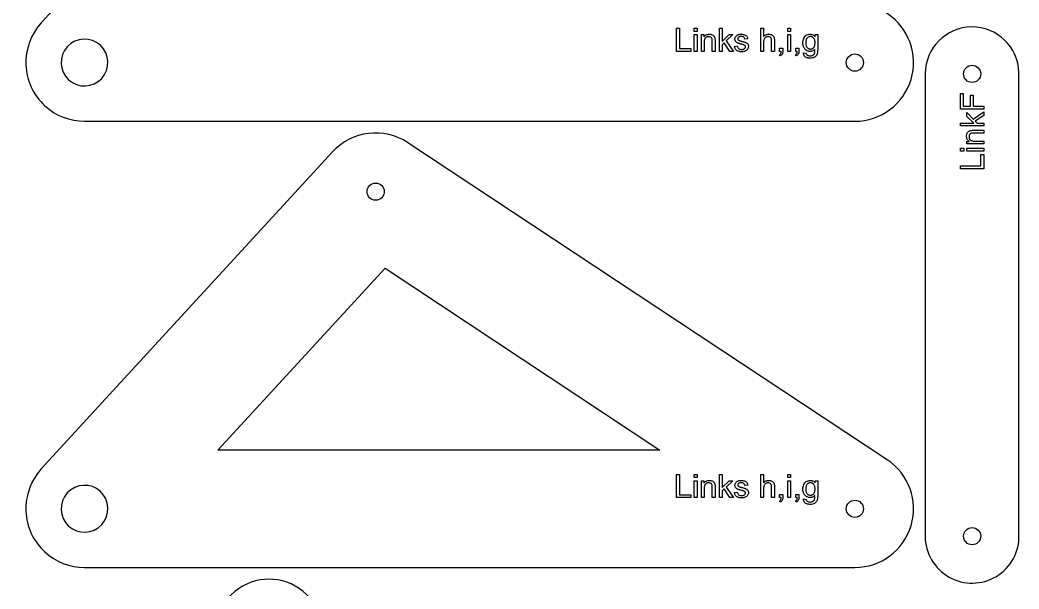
# Model space of a CAD drawing. Header units: millimetres. Extents: x 18 to 1175, y 18 to 1178.
# Drawn here: x 661 to 1172, y 330 to 621 of the extents above; entities that cross this region are included whole.
import ezdxf

# ---------------------------------------------------------------- set-up
doc = ezdxf.new("R2010")
doc.units = ezdxf.units.MM
doc.layers.add('cut', color=5, linetype='Continuous', true_color=0x0000ff)
doc.layers.add('line engraving', color=1, linetype='Continuous', true_color=0xff0000)

msp = doc.modelspace()

# ---------------------------------------------------------------- linework, layer by layer
at = {"layer": 'cut', "color": 5, "true_color": 0x0000ff}
for points in [[(820.98, 781.65), (671.96, 619.54, 0.414578), (673.78, 577.12, 0.188241), (694.1, 569.19), (1088.3, 569.19, 0.743511), (1104.85, 624.21), (859.61, 786.38, 0.368358)], [(1124.3, 357, 1.015779), (1172.29, 357.75), (1172.29, 594.13, 0.980982), (1124.3, 593.6)], [(702.19, 608.05, 0.997265), (685.95, 590.38, 0.997265)], [(820.98, 553.49), (671.96, 391.37, 0.414578), (673.78, 348.96, 0.188241), (694.1, 341.03), (1088.3, 341.03, 0.743511), (1104.85, 396.05), (859.61, 558.21, 0.368358)], [(702.19, 379.88, 0.997265), (685.95, 362.21, 0.997265)], [(812.5, 110.83), (812.5, 294.43, 1.695342), (764.55, 294.33), (764.55, 122.83, -0.414214), (710.55, 68.83), (572.5, 68.83, 1.618034), (572.5, 20.83), (1004.5, 20.83, 1.618034), (1004.5, 68.83), (854.5, 68.83, -0.414214)]]:
    msp.add_lwpolyline(points, format="xyb", close=True, dxfattribs=at)
msp.add_lwpolyline([(847.85, 494.06), (988.54, 401.03), (762.33, 401.03)], close=True, dxfattribs=at)
for centre in [(1088.3, 599.19), (1148.3, 593.4), (843.07, 533.19), (1088.3, 371.03), (1148.3, 357)]:
    msp.add_circle(centre, 4.4, dxfattribs=at)
at = {"layer": 'line engraving', "color": 1, "true_color": 0xff0000}
for points in [[(996.99, 604.91), (996.99, 616.77), (998.56, 616.77), (998.56, 606.31), (1004.4, 606.31), (1004.4, 604.91), (996.99, 604.91)], [(1006.09, 615.1), (1006.09, 616.77), (1007.55, 616.77), (1007.55, 615.1), (1006.09, 615.1)], [(1006.09, 604.91), (1006.09, 613.51), (1007.55, 613.51), (1007.55, 604.91), (1006.09, 604.91)], [(1009.77, 604.91), (1009.77, 613.51), (1011.08, 613.51), (1011.08, 612.28), (1011.33, 612.62), (1011.6, 612.9), (1011.9, 613.15), (1012.23, 613.35), (1012.59, 613.5), (1012.97, 613.61), (1013.38, 613.68), (1013.81, 613.7), (1014.19, 613.68), (1014.56, 613.63), (1014.91, 613.54), (1015.24, 613.42), (1015.54, 613.27), (1015.81, 613.1), (1016.03, 612.9), (1016.21, 612.69), (1016.36, 612.45), (1016.49, 612.19), (1016.59, 611.91), (1016.67, 611.61), (1016.7, 611.37), (1016.73, 611.06), (1016.74, 610.67), (1016.75, 610.2), (1016.75, 604.91), (1015.29, 604.91), (1015.29, 610.14), (1015.28, 610.56), (1015.25, 610.92), (1015.2, 611.22), (1015.12, 611.47), (1015.02, 611.68), (1014.89, 611.87), (1014.72, 612.03), (1014.52, 612.18), (1014.29, 612.29), (1014.05, 612.37), (1013.79, 612.42), (1013.5, 612.44), (1013.27, 612.43), (1013.05, 612.4), (1012.84, 612.36), (1012.64, 612.29), (1012.44, 612.21), (1012.25, 612.11), (1012.07, 611.99), (1011.9, 611.85), (1011.74, 611.68), (1011.6, 611.49), (1011.49, 611.26), (1011.39, 610.99), (1011.32, 610.7), (1011.26, 610.37), (1011.23, 610), (1011.22, 609.61), (1011.22, 604.91), (1009.77, 604.91)], [(1018.99, 604.91), (1018.99, 616.77), (1020.44, 616.77), (1020.44, 610.01), (1023.89, 613.51), (1025.78, 613.51), (1022.49, 610.32), (1026.11, 604.91), (1024.31, 604.91), (1021.47, 609.31), (1020.44, 608.32), (1020.44, 604.91), (1018.99, 604.91)], [(1026.68, 607.48), (1028.12, 607.71), (1028.21, 607.3), (1028.35, 606.94), (1028.55, 606.63), (1028.8, 606.38), (1029.1, 606.18), (1029.46, 606.03), (1029.88, 605.95), (1030.35, 605.92), (1030.59, 605.92), (1030.82, 605.94), (1031.03, 605.98), (1031.22, 606.02), (1031.4, 606.08), (1031.56, 606.15), (1031.71, 606.23), (1031.83, 606.33), (1032.05, 606.54), (1032.2, 606.77), (1032.29, 607.02), (1032.32, 607.29), (1032.29, 607.52), (1032.21, 607.73), (1032.08, 607.91), (1031.89, 608.06), (1031.8, 608.11), (1031.69, 608.17), (1031.54, 608.22), (1031.37, 608.28), (1031.17, 608.35), (1030.94, 608.41), (1030.69, 608.48), (1030.4, 608.56), (1030.02, 608.65), (1029.66, 608.75), (1029.34, 608.84), (1029.05, 608.93), (1028.78, 609.02), (1028.55, 609.1), (1028.35, 609.18), (1028.18, 609.25), (1027.89, 609.42), (1027.64, 609.61), (1027.42, 609.83), (1027.24, 610.07), (1027.1, 610.34), (1027, 610.62), (1026.94, 610.92), (1026.92, 611.22), (1026.94, 611.51), (1026.99, 611.78), (1027.07, 612.04), (1027.19, 612.29), (1027.33, 612.52), (1027.5, 612.74), (1027.69, 612.93), (1027.9, 613.1), (1028.09, 613.22), (1028.3, 613.33), (1028.55, 613.43), (1028.83, 613.53), (1029.13, 613.6), (1029.44, 613.66), (1029.76, 613.69), (1030.09, 613.7), (1030.58, 613.68), (1031.04, 613.63), (1031.47, 613.54), (1031.86, 613.41), (1032.22, 613.25), (1032.53, 613.07), (1032.78, 612.86), (1032.99, 612.62), (1033.16, 612.35), (1033.3, 612.04), (1033.41, 611.69), (1033.49, 611.29), (1032.07, 611.1), (1032, 611.41), (1031.88, 611.69), (1031.72, 611.93), (1031.51, 612.13), (1031.25, 612.29), (1030.95, 612.41), (1030.59, 612.48), (1030.19, 612.5), (1029.95, 612.5), (1029.73, 612.48), (1029.52, 612.46), (1029.33, 612.42), (1029.16, 612.37), (1029.01, 612.32), (1028.88, 612.25), (1028.76, 612.17), (1028.57, 612), (1028.44, 611.81), (1028.36, 611.61), (1028.33, 611.39), (1028.34, 611.26), (1028.38, 611.13), (1028.43, 611), (1028.51, 610.89), (1028.61, 610.77), (1028.74, 610.67), (1028.89, 610.58), (1029.07, 610.5), (1029.14, 610.47), (1029.23, 610.44), (1029.35, 610.41), (1029.5, 610.36), (1029.67, 610.31), (1029.87, 610.26), (1030.1, 610.19), (1030.35, 610.12), (1030.73, 610.02), (1031.07, 609.93), (1031.38, 609.84), (1031.67, 609.75), (1031.92, 609.67), (1032.15, 609.59), (1032.34, 609.52), (1032.51, 609.45), (1032.8, 609.3), (1033.06, 609.13), (1033.28, 608.92), (1033.47, 608.68), (1033.62, 608.42), (1033.73, 608.12), (1033.79, 607.8), (1033.82, 607.44), (1033.79, 607.08), (1033.71, 606.73), (1033.58, 606.39), (1033.39, 606.07), (1033.16, 605.76), (1032.87, 605.5), (1032.54, 605.27), (1032.17, 605.07), (1031.75, 604.92), (1031.31, 604.81), (1030.85, 604.74), (1030.35, 604.72), (1029.95, 604.73), (1029.57, 604.76), (1029.21, 604.82), (1028.88, 604.89), (1028.57, 604.99), (1028.29, 605.11), (1028.03, 605.25), (1027.8, 605.42), (1027.59, 605.6), (1027.4, 605.81), (1027.23, 606.03), (1027.08, 606.28), (1026.95, 606.55), (1026.84, 606.84), (1026.75, 607.15), (1026.68, 607.48)], [(1040.15, 604.91), (1040.15, 616.77), (1041.61, 616.77), (1041.61, 612.52), (1041.87, 612.8), (1042.15, 613.04), (1042.45, 613.24), (1042.76, 613.4), (1043.09, 613.53), (1043.44, 613.63), (1043.8, 613.68), (1044.18, 613.7), (1044.64, 613.68), (1045.07, 613.61), (1045.47, 613.49), (1045.84, 613.32), (1046.16, 613.12), (1046.44, 612.88), (1046.67, 612.6), (1046.84, 612.28), (1046.92, 612.11), (1046.98, 611.92), (1047.03, 611.7), (1047.07, 611.47), (1047.11, 611.22), (1047.13, 610.95), (1047.14, 610.67), (1047.15, 610.36), (1047.15, 604.91), (1045.69, 604.91), (1045.69, 610.36), (1045.68, 610.62), (1045.66, 610.87), (1045.63, 611.09), (1045.57, 611.3), (1045.51, 611.49), (1045.43, 611.66), (1045.33, 611.82), (1045.22, 611.95), (1044.96, 612.17), (1044.65, 612.32), (1044.29, 612.42), (1043.88, 612.45), (1043.56, 612.43), (1043.25, 612.36), (1042.95, 612.26), (1042.66, 612.11), (1042.4, 611.93), (1042.17, 611.72), (1041.99, 611.47), (1041.85, 611.2), (1041.74, 610.89), (1041.67, 610.52), (1041.62, 610.09), (1041.61, 609.61), (1041.61, 604.91), (1040.15, 604.91)], [(1053.98, 615.1), (1053.98, 616.77), (1055.43, 616.77), (1055.43, 615.1), (1053.98, 615.1)], [(1053.98, 604.91), (1053.98, 613.51), (1055.43, 613.51), (1055.43, 604.91), (1053.98, 604.91)], [(1061.98, 604.2), (1063.4, 603.99), (1063.46, 603.69), (1063.57, 603.43), (1063.71, 603.21), (1063.89, 603.04), (1064.19, 602.86), (1064.53, 602.73), (1064.93, 602.66), (1065.37, 602.63), (1065.85, 602.66), (1066.27, 602.73), (1066.63, 602.86), (1066.94, 603.04), (1067.19, 603.26), (1067.4, 603.52), (1067.56, 603.83), (1067.68, 604.17), (1067.71, 604.3), (1067.73, 604.45), (1067.75, 604.64), (1067.76, 604.86), (1067.77, 605.11), (1067.78, 605.39), (1067.78, 605.7), (1067.78, 606.04), (1067.54, 605.78), (1067.28, 605.55), (1067, 605.35), (1066.71, 605.2), (1066.41, 605.07), (1066.09, 604.99), (1065.76, 604.93), (1065.41, 604.91), (1064.98, 604.93), (1064.57, 604.99), (1064.19, 605.09), (1063.83, 605.23), (1063.5, 605.41), (1063.2, 605.63), (1062.92, 605.89), (1062.66, 606.19), (1062.44, 606.52), (1062.24, 606.86), (1062.07, 607.22), (1061.94, 607.6), (1061.83, 607.99), (1061.75, 608.4), (1061.71, 608.82), (1061.69, 609.26), (1061.72, 609.86), (1061.8, 610.44), (1061.94, 611), (1062.14, 611.53), (1062.39, 612.02), (1062.68, 612.45), (1063.03, 612.82), (1063.43, 613.13), (1063.87, 613.38), (1064.35, 613.56), (1064.86, 613.66), (1065.41, 613.7), (1065.79, 613.68), (1066.14, 613.62), (1066.48, 613.53), (1066.8, 613.39), (1067.11, 613.22), (1067.4, 613.01), (1067.67, 612.76), (1067.92, 612.47), (1067.92, 613.51), (1069.27, 613.51), (1069.27, 606.08), (1069.26, 605.6), (1069.24, 605.15), (1069.21, 604.74), (1069.16, 604.37), (1069.11, 604.03), (1069.04, 603.73), (1068.95, 603.46), (1068.86, 603.24), (1068.62, 602.84), (1068.33, 602.49), (1067.98, 602.18), (1067.56, 601.91), (1067.09, 601.7), (1066.57, 601.55), (1066, 601.46), (1065.38, 601.43), (1065.01, 601.44), (1064.65, 601.47), (1064.31, 601.53), (1063.99, 601.6), (1063.69, 601.7), (1063.41, 601.82), (1063.14, 601.96), (1062.9, 602.12), (1062.68, 602.3), (1062.49, 602.51), (1062.33, 602.74), (1062.2, 602.99), (1062.1, 603.26), (1062.03, 603.55), (1061.99, 603.87), (1061.98, 604.2)], [(1063.19, 609.36), (1063.2, 608.96), (1063.23, 608.58), (1063.28, 608.22), (1063.36, 607.9), (1063.45, 607.61), (1063.57, 607.34), (1063.7, 607.11), (1063.86, 606.9), (1064.03, 606.71), (1064.22, 606.56), (1064.41, 606.42), (1064.62, 606.31), (1064.83, 606.23), (1065.06, 606.17), (1065.3, 606.13), (1065.54, 606.12), (1065.79, 606.13), (1066.03, 606.17), (1066.25, 606.23), (1066.47, 606.31), (1066.67, 606.42), (1066.87, 606.55), (1067.05, 606.71), (1067.23, 606.89), (1067.39, 607.1), (1067.52, 607.33), (1067.64, 607.6), (1067.74, 607.88), (1067.81, 608.2), (1067.86, 608.55), (1067.9, 608.92), (1067.91, 609.32), (1067.9, 609.7), (1067.86, 610.06), (1067.81, 610.39), (1067.73, 610.7), (1067.63, 610.98), (1067.51, 611.25), (1067.37, 611.48), (1067.21, 611.69), (1067.03, 611.88), (1066.84, 612.04), (1066.64, 612.18), (1066.43, 612.29), (1066.22, 612.38), (1066, 612.44), (1065.76, 612.48), (1065.52, 612.49), (1065.28, 612.48), (1065.05, 612.45), (1064.83, 612.38), (1064.62, 612.3), (1064.42, 612.19), (1064.23, 612.05), (1064.04, 611.89), (1063.87, 611.71), (1063.71, 611.5), (1063.57, 611.26), (1063.46, 611.01), (1063.36, 610.73), (1063.29, 610.42), (1063.23, 610.09), (1063.2, 609.74), (1063.19, 609.36)], [(1049.74, 604.91), (1049.74, 606.57), (1051.4, 606.57), (1051.4, 604.91), (1051.38, 604.48), (1051.32, 604.09), (1051.22, 603.74), (1051.08, 603.44), (1050.89, 603.17), (1050.66, 602.94), (1050.38, 602.74), (1050.05, 602.57), (1049.65, 603.19), (1049.86, 603.3), (1050.05, 603.44), (1050.2, 603.6), (1050.33, 603.79), (1050.42, 604), (1050.5, 604.26), (1050.55, 604.57), (1050.57, 604.91), (1049.74, 604.91)], [(1058.03, 604.91), (1058.03, 606.57), (1059.69, 606.57), (1059.69, 604.91), (1059.67, 604.48), (1059.61, 604.09), (1059.51, 603.74), (1059.36, 603.44), (1059.18, 603.17), (1058.94, 602.94), (1058.66, 602.74), (1058.34, 602.57), (1057.93, 603.19), (1058.15, 603.3), (1058.33, 603.44), (1058.49, 603.6), (1058.61, 603.79), (1058.71, 604), (1058.78, 604.26), (1058.83, 604.57), (1058.85, 604.91), (1058.03, 604.91)], [(1154.23, 575.34), (1142.37, 575.34), (1142.37, 583.34), (1143.77, 583.34), (1143.77, 576.91), (1147.44, 576.91), (1147.44, 582.48), (1148.84, 582.48), (1148.84, 576.91), (1154.23, 576.91), (1154.23, 575.34)], [(1154.23, 566.8), (1142.37, 566.8), (1142.37, 568.26), (1149.13, 568.26), (1145.64, 571.7), (1145.64, 573.59), (1148.83, 570.3), (1154.23, 573.92), (1154.23, 572.12), (1149.84, 569.28), (1150.82, 568.26), (1154.23, 568.26), (1154.23, 566.8)], [(1154.23, 557.58), (1145.64, 557.58), (1145.64, 558.89), (1146.86, 558.89), (1146.53, 559.14), (1146.24, 559.42), (1146, 559.72), (1145.8, 560.05), (1145.64, 560.4), (1145.53, 560.78), (1145.47, 561.19), (1145.45, 561.62), (1145.46, 562), (1145.52, 562.37), (1145.6, 562.72), (1145.72, 563.05), (1145.87, 563.36), (1146.05, 563.62), (1146.24, 563.84), (1146.46, 564.03), (1146.69, 564.18), (1146.95, 564.3), (1147.23, 564.4), (1147.53, 564.48), (1147.77, 564.51), (1148.09, 564.54), (1148.48, 564.56), (1148.95, 564.56), (1154.23, 564.56), (1154.23, 563.1), (1149, 563.1), (1148.59, 563.09), (1148.23, 563.06), (1147.92, 563.01), (1147.67, 562.93), (1147.46, 562.83), (1147.28, 562.7), (1147.11, 562.53), (1146.97, 562.33), (1146.86, 562.11), (1146.77, 561.86), (1146.72, 561.6), (1146.71, 561.32), (1146.72, 561.09), (1146.74, 560.87), (1146.79, 560.65), (1146.85, 560.45), (1146.94, 560.25), (1147.04, 560.06), (1147.16, 559.88), (1147.3, 559.71), (1147.46, 559.55), (1147.66, 559.42), (1147.89, 559.3), (1148.15, 559.2), (1148.45, 559.13), (1148.78, 559.08), (1149.14, 559.05), (1149.54, 559.04), (1154.23, 559.04), (1154.23, 557.58)], [(1144.05, 553.91), (1142.37, 553.91), (1142.37, 555.36), (1144.05, 555.36), (1144.05, 553.91)], [(1154.23, 544.81), (1142.37, 544.81), (1142.37, 546.37), (1152.83, 546.37), (1152.83, 552.22), (1154.23, 552.22), (1154.23, 544.81)], [(1154.23, 553.91), (1145.64, 553.91), (1145.64, 555.36), (1154.23, 555.36), (1154.23, 553.91)], [(996.99, 376.75), (996.99, 388.61), (998.56, 388.61), (998.56, 378.15), (1004.4, 378.15), (1004.4, 376.75), (996.99, 376.75)], [(1006.09, 386.94), (1006.09, 388.61), (1007.55, 388.61), (1007.55, 386.94), (1006.09, 386.94)], [(1018.99, 376.75), (1018.99, 388.61), (1020.44, 388.61), (1020.44, 381.85), (1023.89, 385.34), (1025.78, 385.34), (1022.49, 382.15), (1026.11, 376.75), (1024.31, 376.75), (1021.47, 381.14), (1020.44, 380.16), (1020.44, 376.75), (1018.99, 376.75)], [(1040.15, 376.75), (1040.15, 388.61), (1041.61, 388.61), (1041.61, 384.36), (1041.87, 384.63), (1042.15, 384.87), (1042.45, 385.08), (1042.76, 385.24), (1043.09, 385.37), (1043.44, 385.46), (1043.8, 385.52), (1044.18, 385.54), (1044.64, 385.51), (1045.07, 385.44), (1045.47, 385.32), (1045.84, 385.16), (1046.16, 384.95), (1046.44, 384.71), (1046.67, 384.43), (1046.84, 384.12), (1046.92, 383.95), (1046.98, 383.75), (1047.03, 383.54), (1047.07, 383.31), (1047.11, 383.06), (1047.13, 382.79), (1047.14, 382.5), (1047.15, 382.2), (1047.15, 376.75), (1045.69, 376.75), (1045.69, 382.2), (1045.68, 382.46), (1045.66, 382.7), (1045.63, 382.93), (1045.57, 383.14), (1045.51, 383.33), (1045.43, 383.5), (1045.33, 383.65), (1045.22, 383.78), (1044.96, 384), (1044.65, 384.16), (1044.29, 384.25), (1043.88, 384.28), (1043.56, 384.26), (1043.25, 384.2), (1042.95, 384.09), (1042.66, 383.95), (1042.4, 383.76), (1042.17, 383.55), (1041.99, 383.31), (1041.85, 383.04), (1041.74, 382.72), (1041.67, 382.35), (1041.62, 381.93), (1041.61, 381.45), (1041.61, 376.75), (1040.15, 376.75)], [(1053.98, 386.94), (1053.98, 388.61), (1055.43, 388.61), (1055.43, 386.94), (1053.98, 386.94)], [(1006.09, 376.75), (1006.09, 385.34), (1007.55, 385.34), (1007.55, 376.75), (1006.09, 376.75)], [(1009.77, 376.75), (1009.77, 385.34), (1011.08, 385.34), (1011.08, 384.12), (1011.33, 384.45), (1011.6, 384.74), (1011.9, 384.98), (1012.23, 385.18), (1012.59, 385.34), (1012.97, 385.45), (1013.38, 385.51), (1013.81, 385.54), (1014.19, 385.52), (1014.56, 385.47), (1014.91, 385.38), (1015.24, 385.26), (1015.54, 385.11), (1015.81, 384.93), (1016.03, 384.74), (1016.21, 384.53), (1016.36, 384.29), (1016.49, 384.03), (1016.59, 383.75), (1016.67, 383.45), (1016.7, 383.21), (1016.73, 382.89), (1016.74, 382.5), (1016.75, 382.03), (1016.75, 376.75), (1015.29, 376.75), (1015.29, 381.98), (1015.28, 382.39), (1015.25, 382.75), (1015.2, 383.06), (1015.12, 383.31), (1015.02, 383.52), (1014.89, 383.7), (1014.72, 383.87), (1014.52, 384.01), (1014.29, 384.13), (1014.05, 384.21), (1013.79, 384.26), (1013.5, 384.27), (1013.27, 384.27), (1013.05, 384.24), (1012.84, 384.19), (1012.64, 384.13), (1012.44, 384.04), (1012.25, 383.94), (1012.07, 383.82), (1011.9, 383.68), (1011.74, 383.52), (1011.6, 383.32), (1011.49, 383.09), (1011.39, 382.83), (1011.32, 382.53), (1011.26, 382.2), (1011.23, 381.84), (1011.22, 381.44), (1011.22, 376.75), (1009.77, 376.75)], [(1026.68, 379.32), (1028.12, 379.54), (1028.21, 379.13), (1028.35, 378.78), (1028.55, 378.47), (1028.8, 378.22), (1029.1, 378.01), (1029.46, 377.87), (1029.88, 377.78), (1030.35, 377.75), (1030.59, 377.76), (1030.82, 377.78), (1031.03, 377.81), (1031.22, 377.86), (1031.4, 377.91), (1031.56, 377.98), (1031.71, 378.07), (1031.83, 378.16), (1032.05, 378.38), (1032.2, 378.61), (1032.29, 378.86), (1032.32, 379.12), (1032.29, 379.35), (1032.21, 379.56), (1032.08, 379.74), (1031.89, 379.9), (1031.8, 379.95), (1031.69, 380), (1031.54, 380.06), (1031.37, 380.12), (1031.17, 380.18), (1030.94, 380.25), (1030.69, 380.32), (1030.4, 380.39), (1030.02, 380.49), (1029.66, 380.59), (1029.34, 380.68), (1029.05, 380.77), (1028.78, 380.85), (1028.55, 380.94), (1028.35, 381.02), (1028.18, 381.09), (1027.89, 381.25), (1027.64, 381.44), (1027.42, 381.66), (1027.24, 381.91), (1027.1, 382.18), (1027, 382.46), (1026.94, 382.75), (1026.92, 383.06), (1026.94, 383.34), (1026.99, 383.61), (1027.07, 383.87), (1027.19, 384.12), (1027.33, 384.36), (1027.5, 384.57), (1027.69, 384.77), (1027.9, 384.94), (1028.09, 385.06), (1028.3, 385.17), (1028.55, 385.27), (1028.83, 385.36), (1029.13, 385.44), (1029.44, 385.49), (1029.76, 385.53), (1030.09, 385.54), (1030.58, 385.52), (1031.04, 385.46), (1031.47, 385.37), (1031.86, 385.25), (1032.22, 385.09), (1032.53, 384.9), (1032.78, 384.69), (1032.99, 384.46), (1033.16, 384.19), (1033.3, 383.87), (1033.41, 383.52), (1033.49, 383.13), (1032.07, 382.93), (1032, 383.25), (1031.88, 383.52), (1031.72, 383.76), (1031.51, 383.97), (1031.25, 384.13), (1030.95, 384.25), (1030.59, 384.32), (1030.19, 384.34), (1029.95, 384.33), (1029.73, 384.32), (1029.52, 384.29), (1029.33, 384.26), (1029.16, 384.21), (1029.01, 384.15), (1028.88, 384.09), (1028.76, 384.01), (1028.57, 383.83), (1028.44, 383.65), (1028.36, 383.45), (1028.33, 383.23), (1028.34, 383.09), (1028.38, 382.96), (1028.43, 382.84), (1028.51, 382.72), (1028.61, 382.61), (1028.74, 382.51), (1028.89, 382.41), (1029.07, 382.33), (1029.14, 382.31), (1029.23, 382.28), (1029.35, 382.24), (1029.5, 382.2), (1029.67, 382.15), (1029.87, 382.09), (1030.1, 382.03), (1030.35, 381.96), (1030.73, 381.86), (1031.07, 381.76), (1031.38, 381.67), (1031.67, 381.59), (1031.92, 381.5), (1032.15, 381.43), (1032.34, 381.35), (1032.51, 381.29), (1032.8, 381.14), (1033.06, 380.96), (1033.28, 380.76), (1033.47, 380.52), (1033.62, 380.25), (1033.73, 379.96), (1033.79, 379.63), (1033.82, 379.28), (1033.79, 378.92), (1033.71, 378.57), (1033.58, 378.23), (1033.39, 377.9), (1033.16, 377.6), (1032.87, 377.33), (1032.54, 377.1), (1032.17, 376.91), (1031.75, 376.75), (1031.31, 376.64), (1030.85, 376.58), (1030.35, 376.56), (1029.95, 376.57), (1029.57, 376.6), (1029.21, 376.65), (1028.88, 376.73), (1028.57, 376.83), (1028.29, 376.95), (1028.03, 377.09), (1027.8, 377.25), (1027.59, 377.44), (1027.4, 377.64), (1027.23, 377.87), (1027.08, 378.12), (1026.95, 378.38), (1026.84, 378.67), (1026.75, 378.98), (1026.68, 379.32)], [(1053.98, 376.75), (1053.98, 385.34), (1055.43, 385.34), (1055.43, 376.75), (1053.98, 376.75)], [(1061.98, 376.04), (1063.4, 375.83), (1063.46, 375.52), (1063.57, 375.26), (1063.71, 375.05), (1063.89, 374.87), (1064.19, 374.7), (1064.53, 374.57), (1064.93, 374.5), (1065.37, 374.47), (1065.85, 374.5), (1066.27, 374.57), (1066.63, 374.7), (1066.94, 374.87), (1067.19, 375.1), (1067.4, 375.36), (1067.56, 375.66), (1067.68, 376.01), (1067.71, 376.13), (1067.73, 376.29), (1067.75, 376.48), (1067.76, 376.7), (1067.77, 376.95), (1067.78, 377.22), (1067.78, 377.53), (1067.78, 377.88), (1067.54, 377.61), (1067.28, 377.38), (1067, 377.19), (1066.71, 377.03), (1066.41, 376.91), (1066.09, 376.82), (1065.76, 376.77), (1065.41, 376.75), (1064.98, 376.77), (1064.57, 376.83), (1064.19, 376.93), (1063.83, 377.07), (1063.5, 377.25), (1063.2, 377.47), (1062.92, 377.73), (1062.66, 378.03), (1062.44, 378.36), (1062.24, 378.7), (1062.07, 379.06), (1061.94, 379.43), (1061.83, 379.83), (1061.75, 380.23), (1061.71, 380.66), (1061.69, 381.1), (1061.72, 381.7), (1061.8, 382.28), (1061.94, 382.83), (1062.14, 383.36), (1062.39, 383.85), (1062.68, 384.29), (1063.03, 384.66), (1063.43, 384.97), (1063.87, 385.22), (1064.35, 385.39), (1064.86, 385.5), (1065.41, 385.54), (1065.79, 385.52), (1066.14, 385.46), (1066.48, 385.36), (1066.8, 385.23), (1067.11, 385.06), (1067.4, 384.84), (1067.67, 384.59), (1067.92, 384.31), (1067.92, 385.34), (1069.27, 385.34), (1069.27, 377.92), (1069.26, 377.43), (1069.24, 376.99), (1069.21, 376.58), (1069.16, 376.2), (1069.11, 375.86), (1069.04, 375.56), (1068.95, 375.3), (1068.86, 375.07), (1068.62, 374.68), (1068.33, 374.32), (1067.98, 374.01), (1067.56, 373.75), (1067.09, 373.54), (1066.57, 373.39), (1066, 373.29), (1065.38, 373.26), (1065.01, 373.28), (1064.65, 373.31), (1064.31, 373.36), (1063.99, 373.44), (1063.69, 373.53), (1063.41, 373.65), (1063.14, 373.79), (1062.9, 373.96), (1062.68, 374.14), (1062.49, 374.35), (1062.33, 374.57), (1062.2, 374.82), (1062.1, 375.09), (1062.03, 375.39), (1061.99, 375.7), (1061.98, 376.04)], [(1063.19, 381.2), (1063.2, 380.79), (1063.23, 380.41), (1063.28, 380.06), (1063.36, 379.74), (1063.45, 379.44), (1063.57, 379.18), (1063.7, 378.94), (1063.86, 378.73), (1064.03, 378.55), (1064.22, 378.39), (1064.41, 378.26), (1064.62, 378.15), (1064.83, 378.07), (1065.06, 378), (1065.3, 377.97), (1065.54, 377.96), (1065.79, 377.97), (1066.03, 378), (1066.25, 378.07), (1066.47, 378.15), (1066.67, 378.26), (1066.87, 378.39), (1067.05, 378.55), (1067.23, 378.73), (1067.39, 378.94), (1067.52, 379.17), (1067.64, 379.43), (1067.74, 379.72), (1067.81, 380.04), (1067.86, 380.38), (1067.9, 380.75), (1067.91, 381.15), (1067.9, 381.53), (1067.86, 381.89), (1067.81, 382.23), (1067.73, 382.54), (1067.63, 382.82), (1067.51, 383.08), (1067.37, 383.32), (1067.21, 383.53), (1067.03, 383.72), (1066.84, 383.88), (1066.64, 384.02), (1066.43, 384.13), (1066.22, 384.22), (1066, 384.28), (1065.76, 384.32), (1065.52, 384.33), (1065.28, 384.32), (1065.05, 384.28), (1064.83, 384.22), (1064.62, 384.13), (1064.42, 384.02), (1064.23, 383.89), (1064.04, 383.73), (1063.87, 383.54), (1063.71, 383.33), (1063.57, 383.1), (1063.46, 382.84), (1063.36, 382.56), (1063.29, 382.26), (1063.23, 381.93), (1063.2, 381.58), (1063.19, 381.2)], [(1049.74, 376.75), (1049.74, 378.41), (1051.4, 378.41), (1051.4, 376.75), (1051.38, 376.32), (1051.32, 375.92), (1051.22, 375.58), (1051.08, 375.27), (1050.89, 375.01), (1050.66, 374.78), (1050.38, 374.57), (1050.05, 374.41), (1049.65, 375.03), (1049.86, 375.14), (1050.05, 375.28), (1050.2, 375.44), (1050.33, 375.62), (1050.42, 375.84), (1050.5, 376.1), (1050.55, 376.4), (1050.57, 376.75), (1049.74, 376.75)], [(1058.03, 376.75), (1058.03, 378.41), (1059.69, 378.41), (1059.69, 376.75), (1059.67, 376.32), (1059.61, 375.92), (1059.51, 375.58), (1059.36, 375.27), (1059.18, 375.01), (1058.94, 374.78), (1058.66, 374.57), (1058.34, 374.41), (1057.93, 375.03), (1058.15, 375.14), (1058.33, 375.28), (1058.49, 375.44), (1058.61, 375.62), (1058.71, 375.84), (1058.78, 376.1), (1058.83, 376.4), (1058.85, 376.75), (1058.03, 376.75)]]:
    msp.add_lwpolyline(points, dxfattribs=at)

doc.saveas('drawing.dxf')
